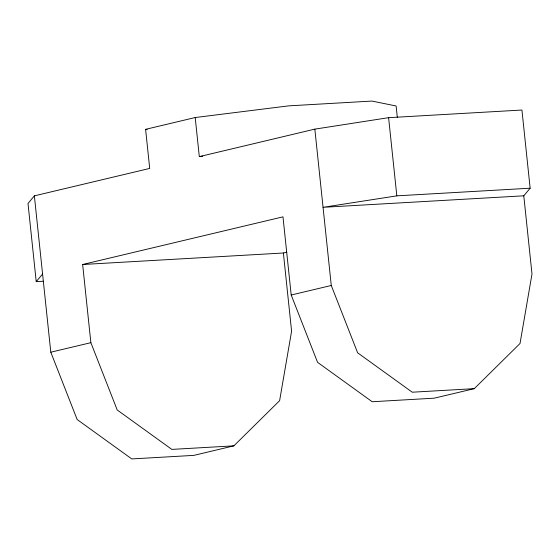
<?xml version="1.0" encoding="UTF-8"?>
<svg xmlns="http://www.w3.org/2000/svg" width="560" height="560" viewBox="0 0 560 560"><rect width="100%" height="100%" fill="white"/><g stroke="black" fill="none" stroke-linecap="round" stroke-linejoin="round"><path stroke-width="0.84" d="M397.306 117.278L396.116 105.987L372.001 101.073L288.638 105.868L195.202 117.537L145.6 129.339L149.709 168.42L34.363 195.86L28 203.462L36.218 281.638L43.19 281.232M36.218 281.638L42.581 274.036M286.776 252.189L283.381 253.001L291.592 331.17L279.615 400.687L233.877 445.844L171.85 449.4L117.222 409.99L90.867 342.678L82.649 264.502L282.982 216.846L291.2 295.015L317.562 362.334L372.19 401.737L434.217 398.181L474.285 388.654L520.023 343.497L532 273.98L523.782 195.811L530.145 188.209L521.934 110.033L388.605 117.677L314.839 129.136L199.311 156.625L195.202 117.537M34.363 195.86L50.799 352.205L90.867 342.678M291.2 295.015L331.268 285.481L357.63 352.8L412.251 392.21L474.285 388.654M233.877 445.844L193.809 455.378L131.782 458.927L77.154 419.524L50.799 352.205M530.145 188.209L396.823 195.846L323.05 207.312L523.782 195.811M199.311 156.625L202.769 156.191M82.649 264.502L283.381 253.001M145.6 129.339L147.259 129.675M388.605 117.677L396.823 195.846M314.839 129.136L331.268 285.481"/></g></svg>
